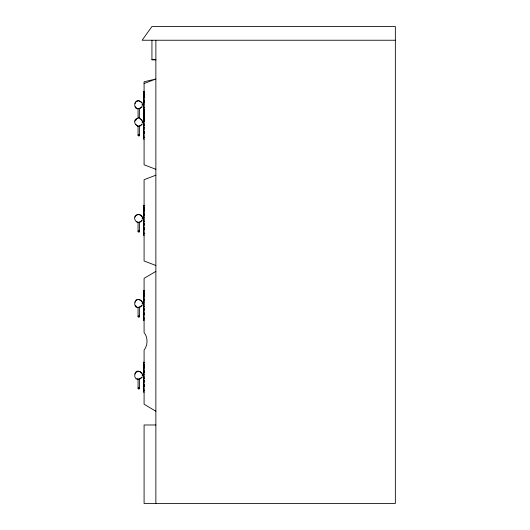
<?xml version="1.0" encoding="UTF-8"?>
<svg xmlns="http://www.w3.org/2000/svg" width="530" height="530" viewBox="0 0 530 530"><rect width="100%" height="100%" fill="white"/><g stroke="black" fill="none" stroke-linecap="round" stroke-linejoin="round"><path stroke-width="0.79" d="M142.232 304.392L142.292 302.69L142.292 303.412M142.232 123.126L142.292 121.423L142.292 122.145M142.298 218.102L142.292 217.605L142.239 219.413M142.623 218.102L142.623 217.605L142.59 218.035M142.298 374.955L142.292 374.458L142.239 376.267M142.623 374.955L142.623 374.458L142.59 374.889M142.292 104.721L142.292 103.999L142.252 105.748M142.623 104.721L142.623 103.999L142.583 104.648M142.623 122.145L142.623 121.423L142.583 122.072M142.623 303.412L142.623 302.69L142.583 303.339M135.037 121.151L136.998 118.733M138.264 118.422L138.091 117.72L138.608 117.229M139.489 108.385L139.271 118.455M139.489 125.802L139.489 135.375C139.271 137.018 137.051 135.216 138.608 134.653M139.489 221.99L139.489 231.557C139.271 233.207 137.051 231.398 138.608 230.835M139.489 307.075L139.489 316.642C139.271 318.285 137.051 316.483 138.608 315.92M139.489 378.844L139.489 388.417C139.271 390.06 137.051 388.251 138.608 387.688M135.044 302.319L135.495 301.365M135.051 103.602L135.495 102.674M135.051 217.207L135.495 216.28M135.051 374.067L135.495 373.133M141.841 106.802C131.745 115.249 132.884 93.724 142.278 103.032M142.172 106.802L139.781 108.63M141.841 124.219C137.793 130.632 130.473 120.144 137.634 118.389M142.172 124.219L139.781 126.047M141.841 220.407C136.462 227.45 130.228 214.332 138.986 214.491M142.172 220.407L139.781 222.236M141.841 305.485C131.798 313.939 132.858 292.401 142.278 301.722M142.172 305.485L139.781 307.32M141.841 377.261C131.745 385.714 132.884 364.183 142.278 373.491M142.172 377.261L139.781 379.089M136.157 101.892L137.966 100.965M136.157 215.498L137.966 214.57M136.157 300.583L136.998 300M136.157 372.351L137.966 371.424M155.866 271.38L144.087 278.369L144.087 332.476C147.976 337.531 147.976 345.083 144.087 350.144L144.087 404.251L155.866 411.24M144.087 83.521L155.866 79.01L144.087 81.779L144.087 164.79L155.866 169.302M155.866 175.191L144.087 179.71L144.087 260.972L155.866 265.49M395.347 40.24L142.126 40.24L151.938 26.5L395.347 26.5L395.347 503.5L144.087 503.5L144.087 424.981L155.866 424.981M151.938 59.38L155.866 59.38M155.866 59.87L151.938 59.87L151.938 40.24M144.087 91.75L143.597 91.75L143.597 139.145L144.087 139.145M143.597 91.915L144.087 91.915M143.597 92.174L144.087 92.174M143.597 92.26L144.087 92.26M143.597 92.518L144.087 92.518M143.597 93.631L144.087 93.631M143.597 93.724L144.087 93.724M143.597 94.32L144.087 94.32M143.597 94.413L144.087 94.413M143.597 94.499L144.087 94.499M143.597 94.757L144.087 94.757M143.597 95.022L144.087 95.022M143.597 95.817L144.087 95.817M143.597 95.89L144.087 95.89M143.597 96.076L144.087 96.076M143.597 96.5L144.087 96.5M143.597 97.023L144.087 97.023M143.597 97.215L144.087 97.215M143.597 98.368L144.087 98.368M143.597 99.521L144.087 99.521M143.597 100.369L144.087 100.369M143.597 100.455L144.087 100.455M143.597 100.64L144.087 100.64M143.597 100.852L144.087 100.852M143.597 101.177L144.087 101.151M143.597 101.25L144.087 101.25M143.597 101.362L144.087 101.362M143.597 101.667L144.087 101.727M143.597 101.767L144.087 101.767M144.087 101.899L143.597 101.912L144.087 101.972M143.597 102.264L144.087 102.25M143.597 103.648L144.087 103.648M143.597 104.417L144.087 104.417M143.597 106.02L144.087 106.02M143.597 107.424L144.087 107.424M143.597 107.676L144.087 107.59M143.597 108.133L144.087 108.133M143.597 109.167L144.087 109.167M143.597 109.339L144.087 109.339M143.597 109.677L144.087 109.677M143.597 109.935L144.087 109.935M143.597 110.167L144.087 110.167M143.597 110.406L144.087 110.406M143.597 110.478L144.087 110.478M143.597 111.055L144.087 111.055M143.597 111.141L144.087 111.141M143.597 111.744L144.087 111.744M143.597 111.837L144.087 111.837M143.597 111.916L144.087 111.916M143.597 112.088L144.087 112.088M143.597 112.174L144.087 112.174M143.597 112.446L144.087 112.446M143.597 113.314L144.087 113.241M143.597 113.499L144.087 113.499M143.597 113.924L144.087 113.924M143.597 114.116L144.087 114.116M143.597 114.639L144.087 114.639M143.597 114.897L144.087 114.897M143.597 115.076L144.087 115.063M143.597 115.288L144.087 115.288M143.597 115.374L144.087 115.374M143.597 115.46L144.087 115.46M143.597 115.666L144.087 115.666M143.597 115.785L144.087 115.785M143.597 116.348L144.087 116.348M143.597 116.938L144.087 116.938M143.597 117.793L144.087 117.793M143.597 117.879L144.087 117.879M143.597 118.064L144.087 118.064M143.597 118.276L144.087 118.276M143.597 118.541L144.087 118.594M143.597 118.667L144.087 118.667M143.597 118.786L144.087 118.786M143.597 119.323L144.087 119.329M143.597 119.608L144.087 119.608M143.597 119.681L144.087 119.628M143.597 120.012L144.087 120.038L143.597 120.118M143.597 120.211L144.087 120.191M143.597 120.396L144.087 120.396M143.597 121.065L144.087 121.065M143.597 121.721L144.087 121.721M143.597 121.84L144.087 121.84M143.597 123.437L144.087 123.437M143.597 124.841L144.087 124.841M143.597 125.014L144.087 125.014M143.597 125.093L144.087 125.093M143.597 125.557L144.087 125.557M143.597 127.591L144.087 127.591M143.597 127.829L144.087 127.829M143.597 128.552L144.087 128.552M143.597 129.307L144.087 129.307M143.597 131.539L144.087 131.539M143.597 131.831L144.087 131.831M143.597 132.705L144.087 132.705M143.597 132.798L144.087 132.798M143.597 132.878L144.087 132.878M143.597 133.765L144.087 133.765M143.597 135.958L144.087 135.958M143.597 137.045L144.087 137.045M143.597 137.462L144.087 137.436M143.597 137.82L144.087 137.82M144.087 205.355L143.597 205.355L143.597 235.327L144.087 235.327M143.597 205.521L144.087 205.521M143.597 205.779L144.087 205.779M143.597 205.865L144.087 205.865M143.597 206.124L144.087 206.124M143.597 207.237L144.087 207.237M143.597 207.329L144.087 207.329M143.597 207.926L144.087 207.926M143.597 208.025L144.087 208.025M143.597 208.105L144.087 208.105M143.597 208.277L144.087 208.277M143.597 208.363L144.087 208.363M143.597 208.628L144.087 208.628M143.597 209.496L144.087 209.496M143.597 209.681L144.087 209.681M143.597 210.105L144.087 210.105M143.597 210.629L144.087 210.629M143.597 210.821L144.087 210.821M143.597 211.245L144.087 211.258M143.597 211.973L144.087 211.973M143.597 213.126L144.087 213.126M143.597 213.974L144.087 213.974M143.597 214.06L144.087 214.06M143.597 214.246L144.087 214.246M143.597 214.458L144.087 214.458M143.597 214.756L144.087 214.756M143.597 214.855L144.087 214.855M143.597 214.968L144.087 214.968M143.597 215.273L144.087 215.273M143.597 215.372L144.087 215.372M143.597 215.505L144.087 215.505M143.597 215.577L144.087 215.577M143.597 215.796L144.087 215.796M143.597 215.869L144.087 215.856M143.597 217.254L144.087 217.254M143.597 218.022L144.087 218.022M143.597 219.625L144.087 219.625M143.597 221.03L144.087 221.03M143.597 221.195L144.087 221.195M143.597 221.282L144.087 221.282M143.597 221.739L144.087 221.739M143.597 223.773L144.087 223.773M143.597 224.011L144.087 224.011M143.597 224.084L144.087 224.084M143.597 224.74L144.087 224.74M143.597 225.495L144.087 225.495M143.597 227.728L144.087 227.728M143.597 228.019L144.087 228.019M143.597 228.503L144.087 228.503M143.597 228.894L144.087 228.894M143.597 228.98L144.087 228.98M143.597 229.066L144.087 229.066M143.597 229.291L144.087 229.271M143.597 229.954L144.087 229.954M143.597 232.147L144.087 232.147M143.597 233.233L144.087 233.233M143.597 233.624L144.087 233.624M143.597 233.723L144.087 233.723M143.597 233.796L144.087 233.816M143.597 234.002L144.087 234.002M144.087 290.433L143.597 290.433L143.597 320.411L144.087 320.411M143.597 290.606L144.087 290.606M143.597 290.864L144.087 290.864M143.597 290.944L144.087 290.944M143.597 291.202L144.087 291.202M143.597 292.408L144.087 292.414M143.597 293.01L144.087 293.01M143.597 293.103L144.087 293.189M143.597 293.355L144.087 293.355M143.597 293.448L144.087 293.448M143.597 293.713L144.087 293.713M143.597 294.508L144.087 294.508M143.597 294.581L144.087 294.581M143.597 294.766L144.087 294.766M143.597 295.19L144.087 295.19M143.597 295.714L144.087 295.714M143.597 295.906L144.087 295.906M143.597 296.33L144.087 296.336M143.597 297.058L144.087 297.058M143.597 298.204L144.087 298.204M143.597 299.059L144.087 299.145M143.597 299.331L144.087 299.331M143.597 299.543L144.087 299.543M143.597 299.867L144.087 299.834M143.597 299.934L144.087 299.934M143.597 300.053L144.087 300.053M143.597 300.358L144.087 300.358M143.597 300.457L144.087 300.417M143.597 300.589L144.087 300.589L143.597 300.662M143.597 300.874L144.087 300.874M143.597 300.934L144.087 300.947M143.597 302.339L144.087 302.339M143.597 303.107L144.087 303.107M143.597 304.704L144.087 304.704M143.597 306.108L144.087 306.108M143.597 306.28L144.087 306.28M143.597 306.366L144.087 306.366M143.597 306.824L144.087 306.824M143.597 308.857L144.087 308.857M143.597 309.096L144.087 309.096M143.597 309.169L144.087 309.169M143.597 309.818L144.087 309.818M143.597 310.573L144.087 310.573M143.597 312.806L144.087 312.806M143.597 313.098L144.087 313.098M143.597 313.588L144.087 313.588M143.597 313.972L144.087 313.972M143.597 314.144L144.087 314.144M143.597 314.35L144.087 314.35M143.597 315.039L144.087 315.039M143.597 317.225L144.087 317.225M143.597 318.311L144.087 318.311M143.597 318.696L144.087 318.696M143.597 318.808L144.087 318.709M143.597 318.881L144.087 318.894M143.597 319.087L144.087 319.087M144.087 362.209L143.597 362.209L143.597 392.18L144.087 392.18M143.597 362.374L144.087 362.374M143.597 362.633L144.087 362.633M143.597 362.719L144.087 362.719M143.597 362.977L144.087 362.977M143.597 364.09L144.087 364.183M143.597 364.779L144.087 364.779M143.597 364.878L144.087 364.958M143.597 365.13L144.087 365.13M143.597 365.216L144.087 365.216M143.597 365.481L144.087 365.481M143.597 366.276L144.087 366.276M143.597 366.349L144.087 366.349M143.597 366.535L144.087 366.535M143.597 366.959L144.087 366.959M143.597 367.482L144.087 367.482M143.597 367.674L144.087 367.674M143.597 368.105L144.087 368.098M143.597 368.827L144.087 368.827M143.597 369.98L144.087 369.98M143.597 370.828L144.087 370.914M143.597 371.099L144.087 371.099M143.597 371.311L144.087 371.311M143.597 371.636L144.087 371.636M143.597 371.709L144.087 371.709M143.597 371.822L144.087 371.822M143.597 372.358L144.087 372.358M143.597 372.371L144.087 372.431M143.597 372.65L144.087 372.65M143.597 372.709L144.087 372.723M143.597 374.107L144.087 374.107M143.597 374.876L144.087 374.876M143.597 376.479L144.087 376.479M143.597 377.883L144.087 377.883M143.597 378.049L144.087 378.049M143.597 378.135L144.087 378.135M143.597 378.592L144.087 378.592M143.597 380.626L144.087 380.626M143.597 380.865L144.087 380.865M143.597 380.938L144.087 380.938M143.597 381.593L144.087 381.593M143.597 382.349L144.087 382.349M143.597 384.581L144.087 384.581M143.597 384.873L144.087 384.873M143.597 385.356L144.087 385.356M143.597 385.747L144.087 385.747M143.597 385.919L144.087 385.919M143.597 386.125L144.087 386.151M143.597 386.807L144.087 386.807M143.597 389L144.087 389M143.597 390.087L144.087 390.087M144.087 390.471L143.597 390.471L144.087 390.577M143.597 390.67L144.087 390.67M143.597 390.855L144.087 390.855M138.655 100.885L140.589 101.515L141.947 103.032M138.655 214.491L140.92 215.12L142.278 216.637M138.655 299.576L140.589 300.205L141.947 301.722M138.655 371.344L140.589 371.974L141.947 373.491M137.747 126.047L135.375 124.205M136.806 221.838L137.747 222.229M136.806 378.692L137.747 379.083M139.993 118.495L142.278 120.449M139.662 214.677L141.947 216.637M136.806 108.226L135.375 106.782M136.806 306.916L135.375 305.472M139.145 117.322L139.489 117.951M139.145 134.739L139.489 135.375M139.145 230.928L139.489 231.557M139.145 316.006L139.489 316.642M139.145 387.781L139.489 388.417M140.589 118.939L141.947 120.449M155.866 40.24L155.866 503.5M138.065 108.339L138.065 117.905M138.065 125.756L138.065 135.329M138.065 221.944L138.065 231.511M138.065 307.029L138.065 316.595M138.065 378.798L138.065 388.371M144.087 97.646L143.597 97.639L144.087 97.653M144.087 114.414L143.597 114.414L144.087 114.447M144.087 119.144L143.597 119.144L144.087 119.19M144.087 132.314L143.597 132.314L144.087 132.321M144.087 133.083L143.597 133.083L144.087 133.109M144.087 137.614L143.597 137.614L144.087 137.628M144.087 372.126L143.597 372.126L144.087 372.186"/></g></svg>
